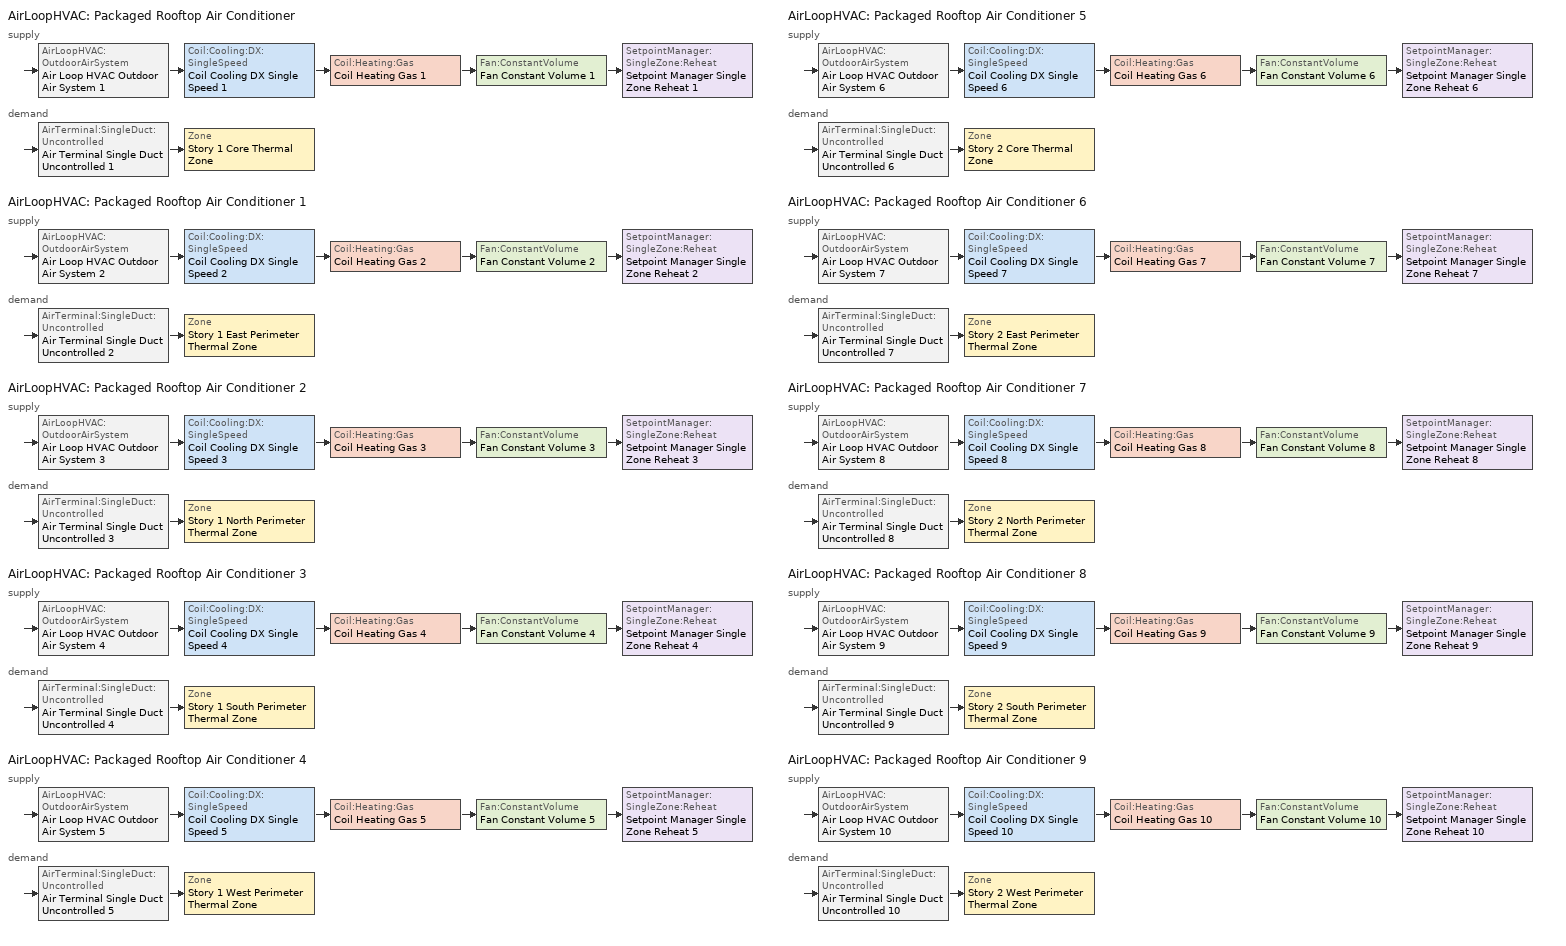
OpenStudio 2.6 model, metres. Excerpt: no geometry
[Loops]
AirLoopHVAC 'Packaged Rooftop Air Conditioner'
 supply: AirLoopHVAC:OutdoorAirSystem 'Air Loop HVAC Outdoor Air System 1' > Coil:Cooling:DX:SingleSpeed 'Coil Cooling DX Single Speed 1' > Coil:Heating:Gas 'Coil Heating Gas 1' > Fan:ConstantVolume 'Fan Constant Volume 1' > SetpointManager:SingleZone:Reheat 'Setpoint Manager Single Zone Reheat 1'
 demand: AirTerminal:SingleDuct:Uncontrolled 'Air Terminal Single Duct Uncontrolled 1' > Zone 'Story 1 Core Thermal Zone'
AirLoopHVAC 'Packaged Rooftop Air Conditioner 1'
 supply: AirLoopHVAC:OutdoorAirSystem 'Air Loop HVAC Outdoor Air System 2' > Coil:Cooling:DX:SingleSpeed 'Coil Cooling DX Single Speed 2' > Coil:Heating:Gas 'Coil Heating Gas 2' > Fan:ConstantVolume 'Fan Constant Volume 2' > SetpointManager:SingleZone:Reheat 'Setpoint Manager Single Zone Reheat 2'
 demand: AirTerminal:SingleDuct:Uncontrolled 'Air Terminal Single Duct Uncontrolled 2' > Zone 'Story 1 East Perimeter Thermal Zone'
AirLoopHVAC 'Packaged Rooftop Air Conditioner 2'
 supply: AirLoopHVAC:OutdoorAirSystem 'Air Loop HVAC Outdoor Air System 3' > Coil:Cooling:DX:SingleSpeed 'Coil Cooling DX Single Speed 3' > Coil:Heating:Gas 'Coil Heating Gas 3' > Fan:ConstantVolume 'Fan Constant Volume 3' > SetpointManager:SingleZone:Reheat 'Setpoint Manager Single Zone Reheat 3'
 demand: AirTerminal:SingleDuct:Uncontrolled 'Air Terminal Single Duct Uncontrolled 3' > Zone 'Story 1 North Perimeter Thermal Zone'
AirLoopHVAC 'Packaged Rooftop Air Conditioner 3'
 supply: AirLoopHVAC:OutdoorAirSystem 'Air Loop HVAC Outdoor Air System 4' > Coil:Cooling:DX:SingleSpeed 'Coil Cooling DX Single Speed 4' > Coil:Heating:Gas 'Coil Heating Gas 4' > Fan:ConstantVolume 'Fan Constant Volume 4' > SetpointManager:SingleZone:Reheat 'Setpoint Manager Single Zone Reheat 4'
 demand: AirTerminal:SingleDuct:Uncontrolled 'Air Terminal Single Duct Uncontrolled 4' > Zone 'Story 1 South Perimeter Thermal Zone'
AirLoopHVAC 'Packaged Rooftop Air Conditioner 4'
 supply: AirLoopHVAC:OutdoorAirSystem 'Air Loop HVAC Outdoor Air System 5' > Coil:Cooling:DX:SingleSpeed 'Coil Cooling DX Single Speed 5' > Coil:Heating:Gas 'Coil Heating Gas 5' > Fan:ConstantVolume 'Fan Constant Volume 5' > SetpointManager:SingleZone:Reheat 'Setpoint Manager Single Zone Reheat 5'
 demand: AirTerminal:SingleDuct:Uncontrolled 'Air Terminal Single Duct Uncontrolled 5' > Zone 'Story 1 West Perimeter Thermal Zone'
AirLoopHVAC 'Packaged Rooftop Air Conditioner 5'
 supply: AirLoopHVAC:OutdoorAirSystem 'Air Loop HVAC Outdoor Air System 6' > Coil:Cooling:DX:SingleSpeed 'Coil Cooling DX Single Speed 6' > Coil:Heating:Gas 'Coil Heating Gas 6' > Fan:ConstantVolume 'Fan Constant Volume 6' > SetpointManager:SingleZone:Reheat 'Setpoint Manager Single Zone Reheat 6'
 demand: AirTerminal:SingleDuct:Uncontrolled 'Air Terminal Single Duct Uncontrolled 6' > Zone 'Story 2 Core Thermal Zone'
AirLoopHVAC 'Packaged Rooftop Air Conditioner 6'
 supply: AirLoopHVAC:OutdoorAirSystem 'Air Loop HVAC Outdoor Air System 7' > Coil:Cooling:DX:SingleSpeed 'Coil Cooling DX Single Speed 7' > Coil:Heating:Gas 'Coil Heating Gas 7' > Fan:ConstantVolume 'Fan Constant Volume 7' > SetpointManager:SingleZone:Reheat 'Setpoint Manager Single Zone Reheat 7'
 demand: AirTerminal:SingleDuct:Uncontrolled 'Air Terminal Single Duct Uncontrolled 7' > Zone 'Story 2 East Perimeter Thermal Zone'
AirLoopHVAC 'Packaged Rooftop Air Conditioner 7'
 supply: AirLoopHVAC:OutdoorAirSystem 'Air Loop HVAC Outdoor Air System 8' > Coil:Cooling:DX:SingleSpeed 'Coil Cooling DX Single Speed 8' > Coil:Heating:Gas 'Coil Heating Gas 8' > Fan:ConstantVolume 'Fan Constant Volume 8' > SetpointManager:SingleZone:Reheat 'Setpoint Manager Single Zone Reheat 8'
 demand: AirTerminal:SingleDuct:Uncontrolled 'Air Terminal Single Duct Uncontrolled 8' > Zone 'Story 2 North Perimeter Thermal Zone'
AirLoopHVAC 'Packaged Rooftop Air Conditioner 8'
 supply: AirLoopHVAC:OutdoorAirSystem 'Air Loop HVAC Outdoor Air System 9' > Coil:Cooling:DX:SingleSpeed 'Coil Cooling DX Single Speed 9' > Coil:Heating:Gas 'Coil Heating Gas 9' > Fan:ConstantVolume 'Fan Constant Volume 9' > SetpointManager:SingleZone:Reheat 'Setpoint Manager Single Zone Reheat 9'
 demand: AirTerminal:SingleDuct:Uncontrolled 'Air Terminal Single Duct Uncontrolled 9' > Zone 'Story 2 South Perimeter Thermal Zone'
AirLoopHVAC 'Packaged Rooftop Air Conditioner 9'
 supply: AirLoopHVAC:OutdoorAirSystem 'Air Loop HVAC Outdoor Air System 10' > Coil:Cooling:DX:SingleSpeed 'Coil Cooling DX Single Speed 10' > Coil:Heating:Gas 'Coil Heating Gas 10' > Fan:ConstantVolume 'Fan Constant Volume 10' > SetpointManager:SingleZone:Reheat 'Setpoint Manager Single Zone Reheat 10'
 demand: AirTerminal:SingleDuct:Uncontrolled 'Air Terminal Single Duct Uncontrolled 10' > Zone 'Story 2 West Perimeter Thermal Zone'
[Sizing:Zone] Zone Cooling Design Supply Air Temperature Input Method=SupplyAirTemperature; Zone Cooling Design Supply Air Temperature {C}=14; Zone Cooling Design Supply Air Temperature Difference {deltaC}=11.11; Zone Heating Design Supply Air Temperature Input Method=SupplyAirTemperature; Zone Heating Design Supply Air Temperature {C}=40; Zone Heating Design Supply Air Temperature Difference {deltaC}=11.11; Zone Cooling Design Supply Air Humidity Ratio {kg-H2O/kg-air}=0.0085; Zone Heating Design Supply Air Humidity Ratio {kg-H2O/kg-air}=0.008; Cooling Design Air Flow Method=DesignDay; Heating Design Air Flow Method=DesignDay; Account for Dedicated Outdoor Air System=No; Dedicated Outdoor Air System Control Strategy=NeutralSupplyAir; Dedicated Outdoor Air Low Setpoint Temperature for Design {C}=autosize; Dedicated Outdoor Air High Setpoint Temperature for Design {C}=autosize
Story 1 Core Thermal Zone; Story 1 East Perimeter Thermal Zone; Story 1 North Perimeter Thermal Zone; Story 1 South Perimeter Thermal Zone; Story 1 West Perimeter Thermal Zone; Story 2 Core Thermal Zone; Story 2 East Perimeter Thermal Zone; Story 2 North Perimeter Thermal Zone; Story 2 South Perimeter Thermal Zone; Story 2 West Perimeter Thermal Zone
[Zone equipment]
Story 1 Core Thermal Zone: Air Terminal Single Duct Uncontrolled 1
Story 1 East Perimeter Thermal Zone: Air Terminal Single Duct Uncontrolled 2
Story 1 North Perimeter Thermal Zone: Air Terminal Single Duct Uncontrolled 3
Story 1 South Perimeter Thermal Zone: Air Terminal Single Duct Uncontrolled 4
Story 1 West Perimeter Thermal Zone: Air Terminal Single Duct Uncontrolled 5
Story 2 Core Thermal Zone: Air Terminal Single Duct Uncontrolled 6
Story 2 East Perimeter Thermal Zone: Air Terminal Single Duct Uncontrolled 7
Story 2 North Perimeter Thermal Zone: Air Terminal Single Duct Uncontrolled 8
Story 2 South Perimeter Thermal Zone: Air Terminal Single Duct Uncontrolled 9
Story 2 West Perimeter Thermal Zone: Air Terminal Single Duct Uncontrolled 10
[AirLoopHVAC] Availability Schedule=Always On Discrete; Design Supply Air Flow Rate {m3/s}=AutoSize
Packaged Rooftop Air Conditioner; Packaged Rooftop Air Conditioner 1; Packaged Rooftop Air Conditioner 2; Packaged Rooftop Air Conditioner 3; Packaged Rooftop Air Conditioner 4; Packaged Rooftop Air Conditioner 5; Packaged Rooftop Air Conditioner 6; Packaged Rooftop Air Conditioner 7; Packaged Rooftop Air Conditioner 8; Packaged Rooftop Air Conditioner 9
[Sizing:System] Type of Load to Size On=Sensible; Design Outdoor Air Flow Rate {m3/s}=Autosize; Minimum System Air Flow Ratio=1; Preheat Design Temperature {C}=7; Preheat Design Humidity Ratio {kg-H2O/kg-Air}=0.008; Precool Design Temperature {C}=12.8; Precool Design Humidity Ratio {kg-H2O/kg-Air}=0.008; Central Cooling Design Supply Air Temperature {C}=12.8; Central Heating Design Supply Air Temperature {C}=40; Sizing Option=NonCoincident; 100% Outdoor Air in Cooling=Yes; 100% Outdoor Air in Heating=Yes; Central Cooling Design Supply Air Humidity Ratio {kg-H2O/kg-Air}=0.0085; Central Heating Design Supply Air Humidity Ratio {kg-H2O/kg-Air}=0.008; Cooling Design Air Flow Method=DesignDay; Cooling Design Air Flow Rate {m3/s}=0; Heating Design Air Flow Method=DesignDay; Heating Design Air Flow Rate {m3/s}=0; System Outdoor Air Method=ZoneSum; Zone Maximum Outdoor Air Fraction=1; Cooling Supply Air Flow Rate Per Floor Area {m3/s-m2}=0.00996765; Cooling Fraction of Autosized Cooling Supply Air Flow Rate=1; Cooling Supply Air Flow Rate Per Unit Cooling Capacity {m3/s-W}=3.94755e-05; Heating Supply Air Flow Rate Per Floor Area {m3/s-m2}=0.00996765; Heating Fraction of Autosized Heating Supply Air Flow Rate=1; Heating Fraction of Autosized Cooling Supply Air Flow Rate=1; Heating Supply Air Flow Rate Per Unit Heating Capacity {m3/s-W}=3.15882e-05; Cooling Design Capacity Method=CoolingDesignCapacity; Cooling Design Capacity {W}=autosize; Cooling Design Capacity Per Floor Area {W/m2}=234.7; Fraction of Autosized Cooling Design Capacity=1; Heating Design Capacity Method=HeatingDesignCapacity; Heating Design Capacity {W}=autosize; Heating Design Capacity Per Floor Area {W/m2}=157; Fraction of Autosized Heating Design Capacity=1; Central Cooling Capacity Control Method=OnOff
Packaged Rooftop Air Conditioner; Packaged Rooftop Air Conditioner 1; Packaged Rooftop Air Conditioner 2; Packaged Rooftop Air Conditioner 3; Packaged Rooftop Air Conditioner 4; Packaged Rooftop Air Conditioner 5; Packaged Rooftop Air Conditioner 6; Packaged Rooftop Air Conditioner 7; Packaged Rooftop Air Conditioner 8; Packaged Rooftop Air Conditioner 9
[Fan:ConstantVolume] Availability Schedule=Always On Discrete; Pressure Rise {Pa}=500; Maximum Flow Rate {m3/s}=AutoSize
Fan Constant Volume 1; Fan Constant Volume 2; Fan Constant Volume 3; Fan Constant Volume 4; Fan Constant Volume 5; Fan Constant Volume 6; Fan Constant Volume 7; Fan Constant Volume 8; Fan Constant Volume 9; Fan Constant Volume 10
[Coil:Heating:Gas] Availability Schedule=Always On Discrete; Gas Burner Efficiency=0.8; Nominal Capacity {W}=AutoSize; Parasitic Electric Load {W}=0; Parasitic Gas Load {W}=0
Coil Heating Gas 1; Coil Heating Gas 2; Coil Heating Gas 3; Coil Heating Gas 4; Coil Heating Gas 5; Coil Heating Gas 6; Coil Heating Gas 7; Coil Heating Gas 8; Coil Heating Gas 9; Coil Heating Gas 10
[Coil:Cooling:DX:SingleSpeed] Availability Schedule=Always On Discrete; Rated Total Cooling Capacity {W}=autosize; Rated Sensible Heat Ratio=autosize; Rated COP {W/W}=3; Rated Air Flow Rate {m3/s}=autosize; Rated Evaporator Fan Power Per Volume Flow Rate {W/(m3/s)}=773.3; Condenser Type=AirCooled; Evaporative Condenser Effectiveness=0; Evaporative Condenser Air Flow Rate {m3/s}=Autosize; Evaporative Condenser Pump Rated Power Consumption {W}=Autosize; Crankcase Heater Capacity {W}=0; Maximum Outdoor Dry-Bulb Temperature for Crankcase Heater Operation {C}=0; Basin Heater Capacity {W/K}=0; Basin Heater Setpoint Temperature {C}=10
Name | Total Cooling Capacity Function of Temperature Curve | Total Cooling Capacity Function of Flow Fraction Curve | Energy Input Ratio Function of Temperature Curve | Energy Input Ratio Function of Flow Fraction Curve | Part Load Fraction Correlation Curve
Coil Cooling DX Single Speed 1 | Curve Biquadratic 1 | Curve Quadratic 1 | Curve Biquadratic 2 | Curve Quadratic 2 | Curve Quadratic 3
Coil Cooling DX Single Speed 2 | Curve Biquadratic 3 | Curve Quadratic 4 | Curve Biquadratic 4 | Curve Quadratic 5 | Curve Quadratic 6
Coil Cooling DX Single Speed 3 | Curve Biquadratic 5 | Curve Quadratic 7 | Curve Biquadratic 6 | Curve Quadratic 8 | Curve Quadratic 9
Coil Cooling DX Single Speed 4 | Curve Biquadratic 7 | Curve Quadratic 10 | Curve Biquadratic 8 | Curve Quadratic 11 | Curve Quadratic 12
Coil Cooling DX Single Speed 5 | Curve Biquadratic 9 | Curve Quadratic 13 | Curve Biquadratic 10 | Curve Quadratic 14 | Curve Quadratic 15
Coil Cooling DX Single Speed 6 | Curve Biquadratic 11 | Curve Quadratic 16 | Curve Biquadratic 12 | Curve Quadratic 17 | Curve Quadratic 18
Coil Cooling DX Single Speed 7 | Curve Biquadratic 13 | Curve Quadratic 19 | Curve Biquadratic 14 | Curve Quadratic 20 | Curve Quadratic 21
Coil Cooling DX Single Speed 8 | Curve Biquadratic 15 | Curve Quadratic 22 | Curve Biquadratic 16 | Curve Quadratic 23 | Curve Quadratic 24
Coil Cooling DX Single Speed 9 | Curve Biquadratic 17 | Curve Quadratic 25 | Curve Biquadratic 18 | Curve Quadratic 26 | Curve Quadratic 27
Coil Cooling DX Single Speed 10 | Curve Biquadratic 19 | Curve Quadratic 28 | Curve Biquadratic 20 | Curve Quadratic 29 | Curve Quadratic 30
[SetpointManager:SingleZone:Reheat] Minimum Supply Air Temperature {C}=14; Maximum Supply Air Temperature {C}=40
Name | Control Zone
Setpoint Manager Single Zone Reheat 1 | Story 1 Core Thermal Zone
Setpoint Manager Single Zone Reheat 2 | Story 1 East Perimeter Thermal Zone
Setpoint Manager Single Zone Reheat 3 | Story 1 North Perimeter Thermal Zone
Setpoint Manager Single Zone Reheat 4 | Story 1 South Perimeter Thermal Zone
Setpoint Manager Single Zone Reheat 5 | Story 1 West Perimeter Thermal Zone
Setpoint Manager Single Zone Reheat 6 | Story 2 Core Thermal Zone
Setpoint Manager Single Zone Reheat 7 | Story 2 East Perimeter Thermal Zone
Setpoint Manager Single Zone Reheat 8 | Story 2 North Perimeter Thermal Zone
Setpoint Manager Single Zone Reheat 9 | Story 2 South Perimeter Thermal Zone
Setpoint Manager Single Zone Reheat 10 | Story 2 West Perimeter Thermal Zone
[Controller:OutdoorAir] Minimum Outdoor Air Flow Rate {m3/s}=0; Maximum Outdoor Air Flow Rate {m3/s}=Autosize; Economizer Control Type=NoEconomizer; Economizer Control Action Type=ModulateFlow; Economizer Maximum Limit Dry-Bulb Temperature {C}=28; Economizer Maximum Limit Enthalpy {J/kg}=64000; Economizer Minimum Limit Dry-Bulb Temperature {C}=-100; Lockout Type=NoLockout; Minimum Limit Type=FixedMinimum; High Humidity Control=No; Heat Recovery Bypass Control Type=BypassWhenWithinEconomizerLimits
Name | Controller Mechanical Ventilation
Controller Outdoor Air 1 | Controller Mechanical Ventilation 1
Controller Outdoor Air 2 | Controller Mechanical Ventilation 2
Controller Outdoor Air 3 | Controller Mechanical Ventilation 3
Controller Outdoor Air 4 | Controller Mechanical Ventilation 4
Controller Outdoor Air 5 | Controller Mechanical Ventilation 5
Controller Outdoor Air 6 | Controller Mechanical Ventilation 6
Controller Outdoor Air 7 | Controller Mechanical Ventilation 7
Controller Outdoor Air 8 | Controller Mechanical Ventilation 8
Controller Outdoor Air 9 | Controller Mechanical Ventilation 9
Controller Outdoor Air 10 | Controller Mechanical Ventilation 10
[Controller:MechanicalVentilation] Availability Schedule=Always On Discrete; System Outdoor Air Method=ZoneSum
Controller Mechanical Ventilation 1; Controller Mechanical Ventilation 2; Controller Mechanical Ventilation 3; Controller Mechanical Ventilation 4; Controller Mechanical Ventilation 5; Controller Mechanical Ventilation 6; Controller Mechanical Ventilation 7; Controller Mechanical Ventilation 8; Controller Mechanical Ventilation 9; Controller Mechanical Ventilation 10
[AirLoopHVAC:OutdoorAirSystem]
Name | Controller
Air Loop HVAC Outdoor Air System 1 | Controller Outdoor Air 1
Air Loop HVAC Outdoor Air System 2 | Controller Outdoor Air 2
Air Loop HVAC Outdoor Air System 3 | Controller Outdoor Air 3
Air Loop HVAC Outdoor Air System 4 | Controller Outdoor Air 4
Air Loop HVAC Outdoor Air System 5 | Controller Outdoor Air 5
Air Loop HVAC Outdoor Air System 6 | Controller Outdoor Air 6
Air Loop HVAC Outdoor Air System 7 | Controller Outdoor Air 7
Air Loop HVAC Outdoor Air System 8 | Controller Outdoor Air 8
Air Loop HVAC Outdoor Air System 9 | Controller Outdoor Air 9
Air Loop HVAC Outdoor Air System 10 | Controller Outdoor Air 10
[AirTerminal:SingleDuct:Uncontrolled] Availability Schedule=Always On Discrete; Maximum Air Flow Rate {m3/s}=AutoSize
Air Terminal Single Duct Uncontrolled 1; Air Terminal Single Duct Uncontrolled 2; Air Terminal Single Duct Uncontrolled 3; Air Terminal Single Duct Uncontrolled 4; Air Terminal Single Duct Uncontrolled 5; Air Terminal Single Duct Uncontrolled 6; Air Terminal Single Duct Uncontrolled 7; Air Terminal Single Duct Uncontrolled 8; Air Terminal Single Duct Uncontrolled 9; Air Terminal Single Duct Uncontrolled 10
[Schedule:Constant]
Always On Discrete: Value=1
[Curve:Biquadratic] Minimum Value of x=17; Maximum Value of x=22; Minimum Value of y=13; Maximum Value of y=46
Name | Coefficient1 Constant | Coefficient2 x | Coefficient3 x**2 | Coefficient4 y | Coefficient5 y**2 | Coefficient6 x*y
Curve Biquadratic 1; Curve Biquadratic 3; Curve Biquadratic 5; Curve Biquadratic 7; Curve Biquadratic 9; Curve Biquadratic 11; Curve Biquadratic 13; Curve Biquadratic 15; Curve Biquadratic 17; Curve Biquadratic 19 | 0.942588 | 0.00954335 | 0.00068377 | -0.0110427 | 5.249e-06 | -9.72e-06
Curve Biquadratic 2; Curve Biquadratic 4; Curve Biquadratic 6; Curve Biquadratic 8; Curve Biquadratic 10; Curve Biquadratic 12; Curve Biquadratic 14; Curve Biquadratic 16; Curve Biquadratic 18; Curve Biquadratic 20 | 0.342414 | 0.034885 | -0.0006237 | 0.00497722 | 0.000437951 | -0.000728028
[Curve:Quadratic]
Name | Coefficient1 Constant | Coefficient2 x | Coefficient3 x**2 | Minimum Value of x | Maximum Value of x
Curve Quadratic 1; Curve Quadratic 4; Curve Quadratic 7; Curve Quadratic 10; Curve Quadratic 13; Curve Quadratic 16; Curve Quadratic 19; Curve Quadratic 22; Curve Quadratic 25; Curve Quadratic 28 | 0.8 | 0.2 | 0 | 0.5 | 1.5
Curve Quadratic 2; Curve Quadratic 5; Curve Quadratic 8; Curve Quadratic 11; Curve Quadratic 14; Curve Quadratic 17; Curve Quadratic 20; Curve Quadratic 23; Curve Quadratic 26; Curve Quadratic 29 | 1.1552 | -0.1808 | 0.0256 | 0.5 | 1.5
Curve Quadratic 3; Curve Quadratic 6; Curve Quadratic 9; Curve Quadratic 12; Curve Quadratic 15; Curve Quadratic 18; Curve Quadratic 21; Curve Quadratic 24; Curve Quadratic 27; Curve Quadratic 30 | 0.85 | 0.15 | 0 | 0 | 1
